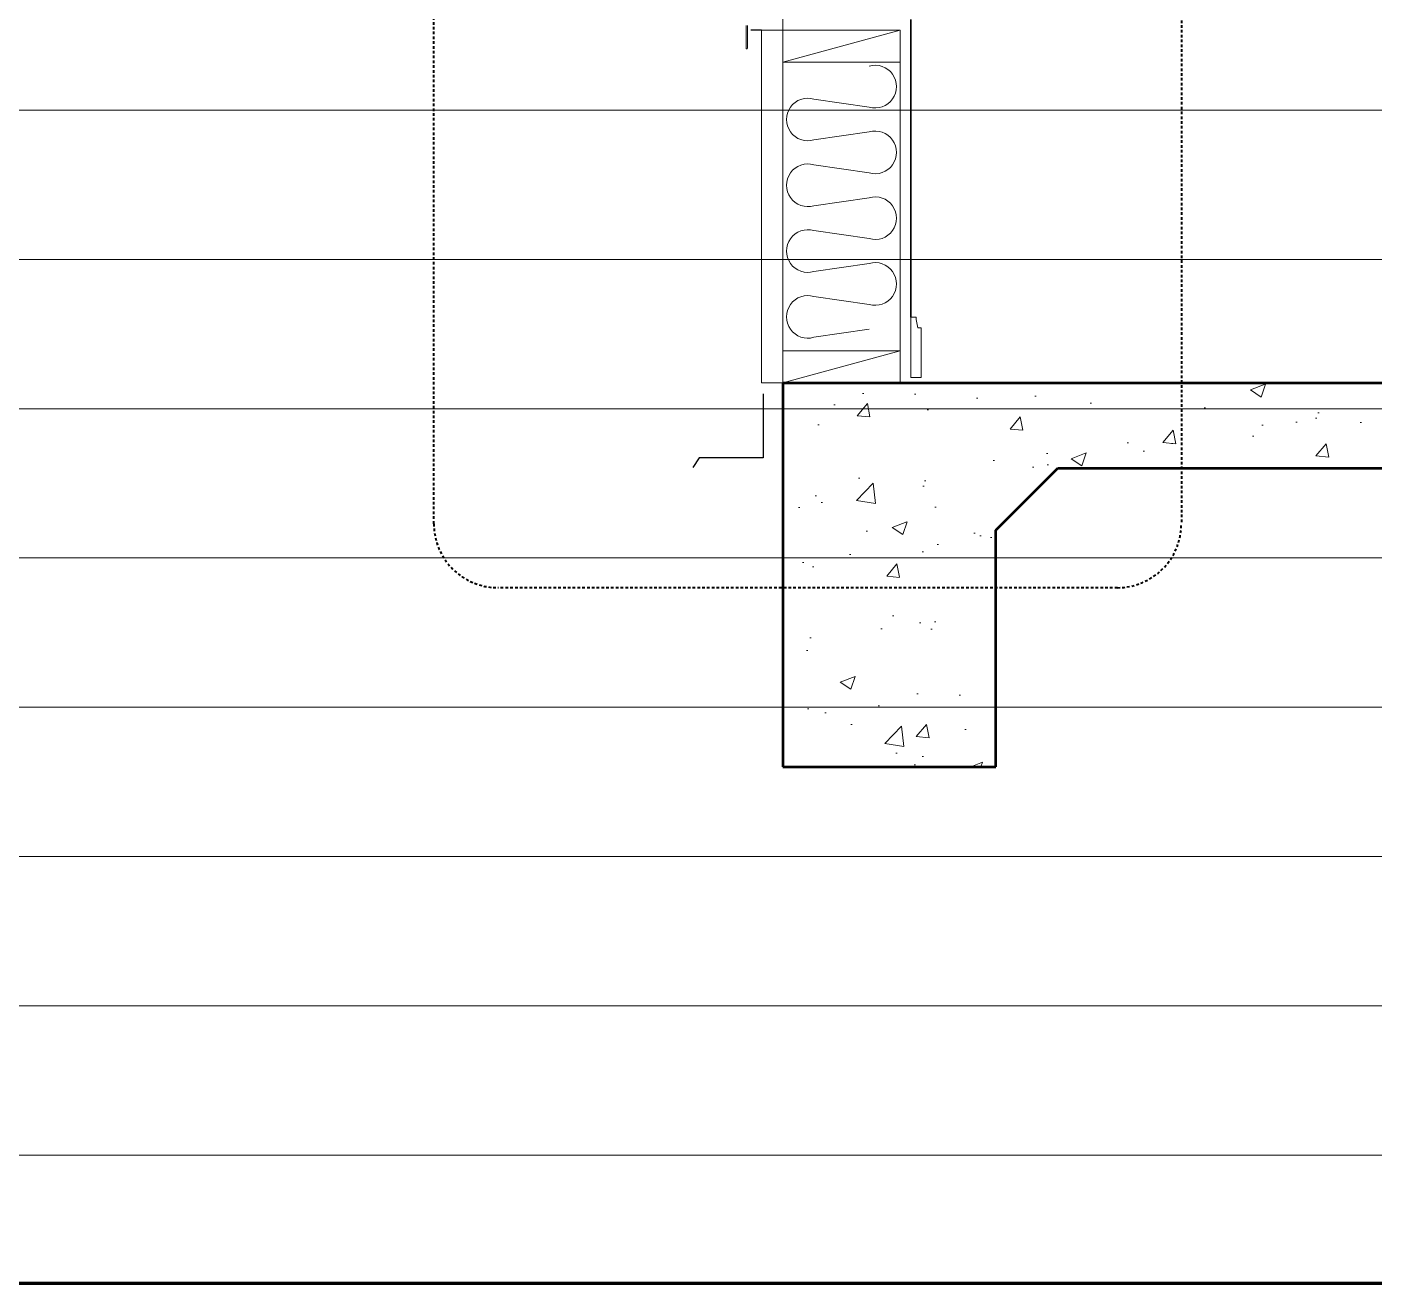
# Model space of a CAD drawing. Header units: inches. Extents: x -3905 to 10892, y 1064 to 9590.
# Drawn here: x 1583.4 to 1646.5, y 3406.7 to 3465.6 of the extents above; entities that cross this region are included whole.
import ezdxf

# ---------------------------------------------------------------- set-up
doc = ezdxf.new("R2010")
doc.units = ezdxf.units.IN
doc.header["$MEASUREMENT"] = 0
doc.linetypes.add('MYHIDDEN', pattern=[0.1875, 0.125, -0.0625])
doc.layers.add('ELEVATIONS', color=40, linetype='Continuous', lineweight=0)
doc.layers.add('SECTIONS', color=70, linetype='Continuous', lineweight=0)

# ---------------------------------------------------------------- blocks, each defined once
blk = doc.blocks.new('*U496')
at = {"layer": 'SECTIONS', "lineweight": -2}
for p, q in [((1125.127, 3472.196), (1125.127, 3454.196)), ((1125.127, 3472.196), (1198.627, 3472.196)), ((1135.127, 3465.295), (1138.028, 3468.196)), ((1135.127, 3454.196), (1135.127, 3465.295)), ((1125.127, 3454.196), (1135.127, 3454.196))]:
    blk.add_line(p, q, dxfattribs=at)
at = {"layer": 'SECTIONS', "linetype": 'Continuous', "lineweight": -2}
blk.add_line((1138.028, 3468.196), (1185.725, 3468.196), dxfattribs=at)

msp = doc.modelspace()

# ---------------------------------------------------------------- hatches: boundary and pattern name
at = {"layer": 'SECTIONS', "linetype": 'Continuous', "lineweight": 5}
h = msp.add_hatch(dxfattribs=at)
h.set_pattern_fill('AR-CONC', color=256)
h.set_pattern_definition([(50, (0, 0), (7.172602, -0.627521), [0.75, -8.25]), (355, (0, 0), (-1.387513, 7.521921), [0.6, -6.6]), (100.45144, (0.598, -0.052), (5.785088, 6.8944), [0.637402, -7.011421]), (46.1842, (0, 2), (10.672413, -1.655193), [1.125, -12.375]), (96.63564, (0.889, 1.862), (9.34662, 9.741186), [0.956103, -10.517138]), (351.18416, (0, 2), (9.34662, 9.741186), [0.9, -9.9]), (21, (1, 1.5), (5.9690705, -4.026189), [0.75, -8.25]), (326, (1, 1.5), (2.433153, 7.2515), [0.6, -6.6]), (71.45144, (1.4974, 1.1645), (8.402224, 3.225312), [0.637402, -7.011421]), (37.5, (0, 0), (0.1215986, 3.3289385), [0, -6.52, 0, -6.7, 0, -6.625]), (7.5, (0, 0), (2.6306954, 3.944117), [0, -3.82, 0, -6.37, 0, -2.525]), (327.5, (-2.23, 0), (5.3382244, -0.2255487), [0, -2.5, 0, -7.8, 0, -10.35]), (317.5, (-3.23, 0), (5.8318617, 1.00105), [0, -3.25, 0, -5.18, 0, -7.35])])
h.paths.add_polyline_path([(1692.304, 3446.25648), (1692.304, 3448.87692), (1618.804, 3448.87692), (1618.804, 3430.87692), (1628.804, 3430.87692), (1628.804, 3441.97565), (1631.70527, 3444.87692), (1679.40273, 3444.87692), (1682.304, 3441.97565), (1682.304, 3430.87692), (1692.304, 3430.87692)])

# ---------------------------------------------------------------- linework, layer by layer
at = {"layer": 'ELEVATIONS', "linetype": 'Continuous', "lineweight": 5}
for p, q in [((1820.35399, 3461.6647), (1450.59653, 3461.6647)), ((1820.35399, 3454.6647), (1450.59653, 3454.6647)), ((1820.35399, 3447.6647), (1450.59653, 3447.6647)), ((1820.35399, 3440.6647), (1450.59653, 3440.6647)), ((1820.35399, 3433.6647), (1450.59653, 3433.6647)), ((1820.35399, 3426.6647), (1450.59653, 3426.6647)), ((1820.35399, 3419.6647), (1450.59653, 3419.6647))]:
    msp.add_line(p, q, dxfattribs=at)
at = {"layer": 'ELEVATIONS', "linetype": 'Continuous', "lineweight": 18}
msp.add_line((1823.85399, 3412.6647), (1447.09618, 3412.6647), dxfattribs=at)
at = {"layer": 'ELEVATIONS', "linetype": 'Continuous', "lineweight": 90}
msp.add_line((1083.83098, 3406.6647), (1888.83207, 3406.6647), dxfattribs=at)
at = {"layer": 'SECTIONS', "linetype": 'Continuous', "lineweight": 5}
for p, q in [((1618.804, 3448.87692), (1618.804, 3544.87692)), ((1624.31181, 3465.40692), (1618.804, 3463.90692)), ((1624.31181, 3463.90692), (1624.31181, 3450.37692)), ((1622.86038, 3461.80753), (1620.26729, 3462.18361)), ((1622.86038, 3460.64124), (1620.26729, 3460.26516)), ((1622.86038, 3458.72279), (1620.26729, 3459.09887)), ((1622.86038, 3457.5565), (1620.26729, 3457.18042)), ((1622.86038, 3455.63805), (1620.26729, 3456.01413)), ((1622.86038, 3454.47176), (1620.26729, 3454.09569)), ((1622.86038, 3452.55332), (1620.26729, 3452.92939)), ((1624.81181, 3451.95685), (1624.81181, 3449.12692)), ((1622.86038, 3451.38703), (1620.26729, 3451.01095)), ((1624.31181, 3450.37692), (1618.804, 3448.87692)), ((1624.81181, 3449.12692), (1625.30222, 3449.12692))]:
    msp.add_line(p, q, dxfattribs=at)
at = {"layer": 'SECTIONS', "linetype": 'Continuous', "lineweight": 35}
msp.add_line((1624.81181, 3465.90692), (1624.81181, 3451.95685), dxfattribs=at)
at = {"layer": 'SECTIONS', "linetype": 'Continuous', "lineweight": 30}
msp.add_line((1617.804, 3465.40692), (1617.304, 3465.40692), dxfattribs=at)
at = {"layer": 'SECTIONS', "linetype": 'Continuous', "lineweight": 20}
for p, q in [((1625.05702, 3451.95685), (1624.81181, 3451.95685)), ((1625.05702, 3451.84267), (1625.05702, 3451.95685)), ((1625.14917, 3451.45063), (1625.05702, 3451.84267)), ((1625.30222, 3451.45063), (1625.14917, 3451.45063)), ((1625.30222, 3449.12692), (1625.30222, 3451.45063))]:
    msp.add_line(p, q, dxfattribs=at)
at = {"layer": 'SECTIONS', "linetype": 'MYHIDDEN', "lineweight": 40}
msp.add_lwpolyline([(1605.44474, 3482.59762), (1634.50246, 3482.59762, -0.41421356), (1637.50246, 3479.59762), (1637.50246, 3442.27025, -0.41421356), (1634.50246, 3439.27025), (1605.44474, 3439.27025, -0.41421356), (1602.44474, 3442.27025), (1602.44474, 3479.59762, -0.41421356)], format="xyb", close=True, dxfattribs=at)
at = {"layer": 'SECTIONS', "linetype": 'Continuous', "lineweight": 0}
msp.add_lwpolyline([(1617.084, 3465.62692), (1617.084, 3464.56442, 1), (1617.149, 3464.56442), (1617.149, 3465.62692, -0.41421356)], format="xyb", dxfattribs=at)
at = {"layer": 'SECTIONS', "linetype": 'Continuous', "lineweight": 5}
for points in [[(1618.804, 3448.87692), (1617.804, 3448.87692), (1617.804, 3465.40692), (1618.804, 3465.40692)], [(1624.31181, 3465.40692), (1618.804, 3465.40692), (1618.804, 3463.90692), (1624.31181, 3463.90692)], [(1624.31181, 3450.37692), (1618.804, 3450.37692), (1618.804, 3448.87692), (1624.31181, 3448.87692)], [(1692.304, 3430.87692), (1682.304, 3430.87692), (1682.304, 3441.97565), (1679.40273, 3444.87692), (1631.70527, 3444.87692), (1628.804, 3441.97565), (1628.804, 3430.87692), (1618.804, 3430.87692), (1618.804, 3448.87692), (1682.304, 3448.87692), (1692.304, 3448.87692)]]:
    msp.add_lwpolyline(points, close=True, dxfattribs=at)
at = {"layer": 'SECTIONS', "linetype": 'Continuous', "lineweight": 30}
msp.add_lwpolyline([(1617.89181, 3448.35536), (1617.89181, 3445.35536), (1614.89181, 3445.35536), (1614.5971, 3444.90192)], dxfattribs=at)
at = {"layer": 'SECTIONS', "linetype": 'Continuous', "lineweight": 5}
for centre, start, end in [((1623.14303, 3462.76675), 253.581503, 106.418497), ((1619.98464, 3461.22438), 73.581503, 286.418497), ((1623.14303, 3459.68201), 253.581503, 106.418497), ((1619.98464, 3458.13965), 73.581503, 286.418497), ((1623.14303, 3456.59728), 253.581503, 106.418497), ((1619.98464, 3455.05491), 73.581503, 286.418497), ((1623.14303, 3453.51254), 253.581503, 106.418497), ((1619.98464, 3451.97017), 73.581503, 286.418497)]:
    msp.add_arc(centre, 1, start, end, dxfattribs=at)

# ---------------------------------------------------------------- block references
at = {"layer": 'SECTIONS', "linetype": 'Continuous', "lineweight": 53}
msp.add_blockref('*U496', (493.67746, -23.31947), dxfattribs=at)

doc.saveas('drawing.dxf')
